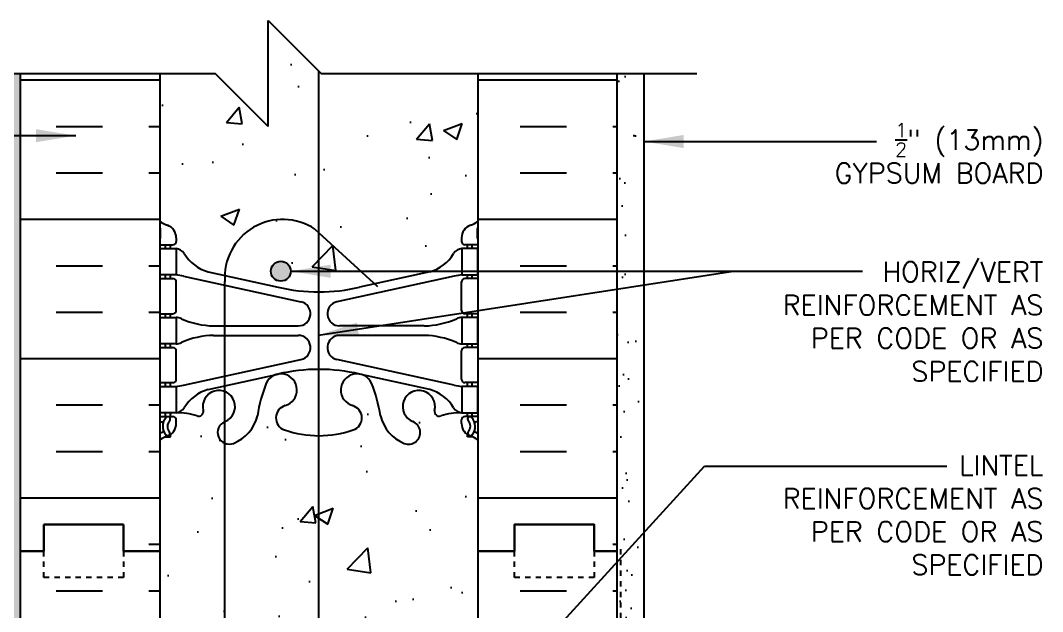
# Model space of a CAD drawing. Header units: inches. Extents: x 2793 to 2824.6, y 374 to 415.
# Drawn here: x 2802.64 to 2821.91, y 403.89 to 415.03 of the extents above; entities that cross this region are included whole.
import ezdxf

# ---------------------------------------------------------------- set-up
doc = ezdxf.new("R2010")
doc.units = ezdxf.units.IN
doc.header["$LTSCALE"] = 0.5
doc.header["$MEASUREMENT"] = 0
doc.linetypes.add('DASHED2', pattern=[0.375, 0.25, -0.125])
for name, color, linetype in [('HATCH', 12, 'CONTINUOUS'), ('line25', 2, 'CONTINUOUS'), ('LINE50', 5, 'CONTINUOUS'), ('LINE65', 3, 'CONTINUOUS'), ('LINE9', 9, 'CONTINUOUS'), ('TEXT', 4, 'CONTINUOUS'), ('Web_Edge', 9, 'CONTINUOUS')]:
    doc.layers.add(name, color=color, linetype=linetype)
doc.styles.add('DIM', font='romans.shx', dxfattribs={"width": 0.7})
doc.styles.get("Standard").update_dxf_attribs({"font": 'romans.shx'})
doc.dimstyles.new('ext_12', dxfattribs={"dimscale": 12, "dimtxt": 0.09375, "dimasz": 0.09375, "dimexe": 0.09375, "dimexo": 0.0625, "dimgap": 0.0625, "dimtad": 1, "dimdec": 1, "dimzin": 3, "dimdsep": 46, "dimlunit": 4, "dimtxsty": 'DIM', "dimcen": 0.09, "dimdle": 0.09375, "dimclrt": 4, "dimadec": 0, "dimazin": 0, "dimtfac": 1, "dimtdec": 1, "dimtmove": 2, "dimatfit": 3, "dimfxl": 1, "dimfrac": 2, "dimtolj": 1, "dimtzin": 0, "dimarcsym": 0})
pattern_1 = [(0, (-0.1923739032677076, -16.58965065482789), (0, 2.625), []), (0, (-0.1923739032677076, -15.71465065482789), (0, 2.625), [0.875, -0.875]), (0, (-0.1923739032677076, -14.83965065482789), (0, 2.625), [0.875, -0.875])]

msp = doc.modelspace()

# ---------------------------------------------------------------- hatches: boundary and pattern name
at = {"layer": 'HATCH'}
h = msp.add_hatch(dxfattribs=at)
h.set_pattern_fill('AR-CONC', color=256, scale=0.5)
h.set_pattern_definition([(49.99999999999999, (0, 0), (3.586300913003767, -0.3137606749129755), [0.375, -4.125]), (355, (0, 0), (-0.693756668065, 3.760960668500059), [0.3, -3.3]), (100.45144446, (0.298858405, -0.02614672), (2.89254423363556, 3.447199954843147), [0.3187009599999999, -3.505710559999999]), (46.18420000000001, (0, 1), (5.336206653357862, -0.8275964039653827), [0.5625, -6.1875]), (96.63563549, (0.444683725, 0.931033465), (4.673309728371142, 4.870593003872752), [0.47805171, -5.258568799999999]), (351.1841639899999, (0, 1), (4.673309725273866, 4.870593001349951), [0.45, -4.950000005]), (21, (0.5, 0.75), (2.984535260592308, -2.013094453326694), [0.375, -4.125]), (326.0000000000001, (0.5, 0.75), (1.216576659607909, 3.625750225234265), [0.3, -3.3]), (71.45144474, (0.74871127, 0.58224213), (4.201111883649856, 1.612655764031769), [0.31870095, -3.50571056]), (37.50000000000001, (0, 0), (0.06079927658645334, 1.664469269156557), [0, -3.26, 0, -3.35, 0, -3.3125]), (7.499999999999999, (0, 0), (1.315347687210743, 1.972058559411801), [0, -1.91, 0, -3.185, 0, -1.2625]), (327.5, (-1.115, 0), (2.669112180862045, -0.1127743586718988), [0, -1.25, 0, -3.9, 0, -5.175]), (317.5, (-1.615, 0), (2.915930846711931, 0.5005249116615886), [0, -1.625, 0, -2.59, 0, -3.675])])
h.paths.add_polyline_path([(2811.265659898564, 414.0341859822698), (2808.309408531427, 414.0341859822698), (2807.309408531427, 415.0341859822698), (2807.309408531427, 413.0341859822698), (2806.309408531427, 414.0341859822698), (2805.265659898564, 414.0341859822698), (2805.265659898564, 411.2528219747666, 0.0824145898441644), (2805.408996852033, 411.1737154981976, -0.3178372451770455), (2805.575663518696, 410.9380132378167), (2805.5756635187, 410.8705132378066, -0.4142135623888804), (2805.5131635187, 410.8080132378033), (2805.465663518914, 410.8080132378033), (2805.46566351891, 410.7380132378033), (2805.570663518691, 410.7380132378033, -0.1889729320648897), (2805.72653259438, 410.6431687494142, 0.1963228336433478), (2806.175663518738, 410.2969090292862), (2807.49751908757, 410.0064134630315, 0.05779469062719479), (2808.265659898564, 409.9173269729385, 0.05779469062783547), (2809.033800709566, 410.0064134630337), (2810.355656278389, 410.2969090292869, 0.1963228336437586), (2810.804787202748, 410.643168749416, -0.1889729320633048), (2810.960656278436, 410.7380132378042), (2811.065656278217, 410.7380132378042), (2811.065656278213, 410.8080132378043), (2811.018156278427, 410.8080132378043, -0.4142135623888804), (2810.955656278427, 410.8705132378076), (2810.955656278431, 410.9380132378178, -0.3178372451769515), (2811.122322945094, 411.1737154981985, 0.08241458984451988), (2811.265659898564, 411.2528219747679)])
h.paths.add_polyline_path([(2811.265659898565, 407.1232045008405, 0.06439757034072947), (2811.15565627845, 407.1891640261043), (2811.06565627845, 407.1891640260974), (2811.065656278447, 407.2308900860216, -0.2490694201797954), (2810.955656278431, 407.438013237791), (2810.955656278427, 407.505513237801, -0.4142135623888826), (2811.018156278427, 407.5680132378044), (2811.065656278425, 407.5680132378044), (2811.065656278421, 407.6380132378044), (2810.960656278437, 407.6380132378043, 0.1004604156428721), (2810.566957808368, 407.5808504819565, -0.6014354320934762), (2810.447454338143, 407.6857338243804, 2.182094824738058), (2810.037374184279, 407.4728243929313, -1), (2809.87394561285, 407.0643013188696, -0.2443795113560967), (2809.425537740043, 407.5850582233212, 0.05315652255467958), (2809.259698285826, 408.199139855234, 0.2232530870813555), (2809.05937050244, 408.3639937061727), (2809.039752170502, 408.3683050988691, 0.9554715931208574), (2808.901468186501, 407.7748351635888, -0.7355925422356836), (2808.914253056936, 407.3167885864486, -0.08275514747014183), (2808.265659898564, 407.2086995026689, -0.08275514747013274), (2807.617066740193, 407.3167885864485, -0.73559254223038), (2807.629851610628, 407.7748351635877, 0.9554715931461376), (2807.491567626629, 408.3683050988694), (2807.471949294685, 408.3639937061716, 0.2232530870802919), (2807.271621511301, 408.1991398552319, 0.05315652255464516), (2807.105782057085, 407.5850582233193, -0.2443795113556721), (2806.657374184279, 407.0643013188691, -1), (2806.49394561285, 407.4728243929305, 2.182094824735407), (2806.083865458984, 407.6857338243796, -0.6014354321130256), (2805.964361988755, 407.580850481958, 0.1004604156411268), (2805.570663518692, 407.6380132378034), (2805.465663518708, 407.6380132378034), (2805.465663518703, 407.5680132378035), (2805.513163518701, 407.5680132378035, -0.4142135623890198), (2805.575663518701, 407.5055132378001), (2805.575663518697, 407.4380132377899, -0.2490694201798078), (2805.465663518681, 407.2308900860205), (2805.465663518678, 407.1891640260964), (2805.375663518677, 407.1891640261032, 0.06439757034013836), (2805.265659898565, 407.1232045008399), (2805.265659898565, 405.0341859822698), (2805.265659898565, 402.9451674637002, 0.06439757034054586), (2805.375663518678, 402.8792079384365), (2805.465663518679, 402.8792079384433), (2805.465663518682, 402.8374818785192, -0.2490694201798069), (2805.575663518698, 402.6303587267498), (2805.575663518701, 402.5628587267395, -0.4142135623890135), (2805.513163518701, 402.5003587267362), (2805.465663518703, 402.5003587267362), (2805.465663518708, 402.4303587267362), (2805.570663518693, 402.4303587267362, 0.1004604156415667), (2805.964361988758, 402.4875214825831, -0.6014354321037384), (2806.083865458985, 402.3826381401602, 2.18209482473853), (2806.49394561285, 402.5955475716092, -1), (2806.657374184279, 403.0040706456708, -0.2443795113560688), (2807.105782057086, 402.4833137412194, 0.05315652255454233), (2807.271621511301, 401.8692321093081, 0.2232530870805702), (2807.471949294686, 401.7043782583683), (2807.49156762663, 401.7000668656706, 0.9554715931201797), (2807.629851610628, 402.2935368009515, -0.7355925422351587), (2807.617066740193, 402.7515833780917, -0.08275514747013694), (2808.265659898565, 402.8596724618714, -0.08275514747013564), (2808.914253056936, 402.7515833780916, -0.7355925422309465), (2808.901468186501, 402.2935368009523, 0.9554715931466204), (2809.039752170499, 401.7000668656706), (2809.059370502443, 401.7043782583683, 0.2232530870808633), (2809.259698285828, 401.8692321093084, 0.05315652255451643), (2809.425537740043, 402.4833137412194, -0.2443795113561164), (2809.87394561285, 403.0040706456709, -1), (2810.037374184279, 402.5955475716092, 2.182094824735795), (2810.447454338144, 402.3826381401603, -0.6014354321014566), (2810.566957808371, 402.487521482583, 0.1004604156415005), (2810.960656278436, 402.4303587267362), (2811.065656278421, 402.4303587267362), (2811.065656278426, 402.5003587267362), (2811.018156278428, 402.5003587267362, -0.4142135623890073), (2810.955656278428, 402.5628587267395), (2810.955656278431, 402.6303587267498, -0.2490694201798201), (2811.065656278447, 402.8374818785192), (2811.06565627845, 402.8792079384433), (2811.155656278451, 402.8792079384365, 0.06439757034036445), (2811.265659898565, 402.9451674637), (2811.265659898565, 405.0341859822698)])
h.paths.add_polyline_path([(2811.265659898564, 398.8155499897732, 0.08241458984413298), (2811.122322945095, 398.894656466342, -0.3178372451770367), (2810.955656278432, 399.1303587267229), (2810.955656278428, 399.197858726733, -0.4142135623888782), (2811.018156278428, 399.2603587267364), (2811.065656278214, 399.2603587267364), (2811.065656278218, 399.3303587267364), (2810.960656278437, 399.3303587267364, -0.1889729320636901), (2810.804787202749, 399.425203215125, 0.1963228336442976), (2810.355656278387, 399.7714629352541), (2809.033800709558, 400.0619585015084, 0.0577946906272612), (2808.265659898564, 400.1510449916016, 0.05779469062720276), (2807.497519087571, 400.0619585015084), (2806.175663518742, 399.7714629352541, 0.1963228336441978), (2805.72653259438, 399.4252032151253, -0.1889729320639617), (2805.570663518693, 399.3303587267364), (2805.465663518911, 399.3303587267364), (2805.465663518915, 399.2603587267364), (2805.513163518701, 399.2603587267364, -0.4142135623888657), (2805.575663518701, 399.197858726733), (2805.575663518697, 399.1303587267229, -0.3178372451769525), (2805.408996852034, 398.8946564663422, 0.08241458984467756), (2805.265659898564, 398.8155499897726), (2805.265659898564, 394.3043712065829), (2805.515660265259, 394.3043712065829), (2805.515659898564, 395.8043712065833), (2811.265659898564, 395.8043712065827)])
h = msp.add_hatch(dxfattribs=at)
h.set_pattern_fill('AR-SAND', color=256, scale=0.05)
h.set_pattern_definition([(37.50000000000001, (0, 0), (-0.003149667905480408, 0.09634118845065794), [0, -0.07600000000000001, 0, -0.085, 0, -0.08125]), (7.499999999999999, (0, 0), (0.08848883526338636, 0.141107303261487), [0, -0.041, 0, -0.0685, 0, -0.02625]), (327.5, (-0.0615, 0), (0.1557070930875748, 0.0002829526768482471), [0, -0.025, 0, -0.09000000000000001, 0, -0.1175]), (317.5, (-0.0615, 0), (0.1503063302286147, 0.04388377824671247), [0, -0.0125, 0, -0.059, 0, -0.0675])])
h.paths.add_polyline_path([(2802.546909948564, 395.3043712065828), (2802.546909948564, 394.3043712065828), (2802.640659898564, 394.3043712065828), (2802.640659898564, 414.0341859822698), (2802.390659898562, 414.0341859822698), (2802.390659898562, 394.3043712065828), (2802.484409948564, 394.3043712065828), (2802.484409948564, 395.3043712065828)])
h = msp.add_hatch(dxfattribs=at)
h.set_pattern_fill('INSUL', color=256, scale=7, style=0)
h.set_pattern_definition(pattern_1)
h.paths.add_polyline_path([(2802.640659898565, 405.0341859822698), (2803.078159898565, 405.0341859822698), (2803.078159898565, 405.5341859822698), (2804.578159898565, 405.5341859822698), (2804.578159898565, 405.0341859822698), (2805.265659898565, 405.0341859822698), (2805.265659898564, 410.9453358356125, -0.2680051976128208), (2805.275663518962, 410.9280132378018), (2805.275663518977, 411.1140832961784), (2805.275663401618, 411.1141518113168, 0.2670874519659021), (2805.265659898564, 411.1314058939977), (2805.265659898564, 414.0341859822698), (2802.640659898564, 414.0341859822698)])
h.paths.add_polyline_path([(2811.265659898565, 405.0341859822698), (2811.515659898565, 405.0341859822698), (2811.953159898565, 405.0341859822698), (2811.953159898565, 405.5341859822698), (2813.453159898565, 405.5341859822698), (2813.453159898565, 405.0341859822698), (2813.890659898565, 405.0341859822698), (2813.890659898564, 414.0341859822698), (2811.265659898564, 414.0341859822698), (2811.265659898564, 411.0967606983635, -0.2680051978050693), (2811.255656278151, 411.1140832961797), (2811.255656278165, 410.9280132378029), (2811.255656306973, 410.9279792917604, 0.2675504455788092), (2811.265659898564, 410.910690639995)])
h = msp.add_hatch(dxfattribs=at)
h.set_pattern_fill('AR-SAND', color=256, scale=0.5)
h.set_pattern_definition([(37.50000000000001, (85.12762333892897, -147.0838724820486), (-0.03149667905480408, 0.9634118845065793), [0, -0.76, 0, -0.85, 0, -0.8125]), (7.499999999999999, (85.12762333892897, -147.0838724820486), (0.8848883526338636, 1.41107303261487), [0, -0.41, 0, -0.685, 0, -0.2625]), (327.5, (84.51262333892919, -147.0838724820486), (1.557070930875748, 0.002829526768482471), [0, -0.25, 0, -0.9, 0, -1.175]), (317.5, (84.51262333892919, -147.0838724820486), (1.503063302286147, 0.4388377824671247), [0, -0.125, 0, -0.59, 0, -0.675])])
h.paths.add_polyline_path([(2814.390659898565, 394.3043712065825), (2813.890659898565, 394.3043712065825), (2809.515626248243, 394.3043712065827), (2809.515626248243, 393.8045155764391), (2814.390659898565, 393.8043712065825)])
h.paths.add_polyline_path([(2814.390659898565, 414.0341859822698), (2813.890659898564, 414.0341859822698), (2813.890659898565, 405.0341859822698), (2813.890659898565, 395.8043712065825), (2813.890659898565, 394.3043712065825), (2814.390659898565, 394.3043712065825)])
h = msp.add_hatch(dxfattribs=at)
h.set_pattern_fill('INSUL', color=256, scale=7, style=0)
h.set_pattern_definition(pattern_1)
edge = h.paths.add_edge_path()
edge.add_arc((2805.255663518977, 398.9542886683591), 0.02000000000041284, 5.536719527299283e-09, 60.011975508218086, ccw=False)
edge.add_line((2805.275663518978, 398.9542886683611), (2805.275663518963, 399.1403587267378))
edge.add_line((2805.275663518963, 399.1403587267378), (2805.27566340373, 399.140426618725))
edge.add_arc((2805.255663518963, 399.1403587267364), 0.01999999999993314, 0.1944965939576671, 60.01197546070468)
edge.add_line((2805.265659898564, 399.1576813245458), (2805.265659898565, 405.0341859822698))
edge.add_line((2805.265659898565, 405.0341859822698), (2804.578159898565, 405.0341859822698))
edge.add_line((2804.578159898565, 405.0341859822698), (2804.578159898565, 404.5341859822698))
edge.add_line((2804.578159898565, 404.5341859822698), (2803.078159898565, 404.5341859822698))
edge.add_line((2803.078159898565, 404.5341859822698), (2803.078159898565, 405.0341859822698))
edge.add_line((2803.078159898565, 405.0341859822698), (2802.640659898565, 405.0341859822698))
edge.add_line((2802.640659898565, 405.0341859822698), (2802.640659898564, 394.3043712065828))
edge.add_line((2802.640659898564, 394.3043712065828), (2805.265660265259, 394.3043712065829))
edge.add_line((2805.265660265259, 394.3043712065829), (2805.265659898564, 398.9716112661773))
edge = h.paths.add_edge_path()
edge.add_line((2813.890659898565, 405.0341859822698), (2813.453159898565, 405.0341859822698))
edge.add_line((2813.453159898565, 405.0341859822698), (2813.453159898565, 404.5341859822698))
edge.add_line((2813.453159898565, 404.5341859822698), (2811.953159898565, 404.5341859822698))
edge.add_line((2811.953159898565, 404.5341859822698), (2811.953159898565, 405.0341859822698))
edge.add_line((2811.953159898565, 405.0341859822698), (2811.515659898565, 405.0341859822698))
edge.add_line((2811.515659898565, 405.0341859822698), (2811.265659898565, 405.0341859822698))
edge.add_line((2811.265659898565, 405.0341859822698), (2811.265659898564, 399.1230361289271))
edge.add_arc((2811.275656278165, 399.1403587267358), 0.01999999999928606, 179.9999999941376, 240.01197545972792, ccw=False)
edge.add_line((2811.255656278166, 399.1403587267379), (2811.255656278151, 398.9542886683613))
edge.add_line((2811.255656278151, 398.9542886683613), (2811.255656463283, 398.9542026147913))
edge.add_arc((2811.275656278151, 398.9542886683591), 0.01999999999951302, 180.2465260732575, 240.0119755069159)
edge.add_line((2811.265659898564, 398.9369660705419), (2811.265659898564, 395.8043712065827))
edge.add_line((2811.265659898564, 395.8043712065827), (2813.890659898565, 395.8043712065825))
edge.add_line((2813.890659898565, 395.8043712065825), (2813.890659898565, 405.0341859822698))
at = {"layer": 'LINE65'}
msp.add_hatch(color=256, dxfattribs=at).paths.add_polyline_path([(2807.734688593486, 410.3076068682943, 1), (2807.359688593486, 410.3076068682943, 1)])

# ---------------------------------------------------------------- linework, layer by layer
at = {"layer": 'HATCH'}
msp.add_line((2810.351428197103, 408.0760113078352), (2810.351428197103, 408.0760113078352), dxfattribs=at)
at = {"layer": 'HATCH', "color": 4, "linetype": 'DASHED2', "ltscale": 0.5}
msp.add_line((2813.953159898565, 405.0676561593968), (2813.953159898565, 394.2731212065826), dxfattribs=at)
at = {"layer": 'line25'}
for p, q in [((2805.265659898564, 414.0341859822698), (2805.265659898565, 405.0341859822698)), ((2811.265659898565, 405.0341859822698), (2811.265659898564, 414.0341859822698)), ((2805.265659898565, 405.0341859822698), (2805.265659898564, 394.3043712065825)), ((2811.265659898564, 395.8043712065827), (2811.265659898565, 405.0341859822698))]:
    msp.add_line(p, q, dxfattribs=at)
at = {"layer": 'LINE50'}
for p, q in [((2802.640659898565, 405.0341859822698), (2802.640659898564, 414.0341859822698)), ((2813.890659898565, 405.0341859822698), (2813.890659898564, 414.0341859822698)), ((2803.078159898565, 405.0341859822698), (2803.078159898565, 405.5341859822698)), ((2803.078159898565, 405.5341859822698), (2804.578159898565, 405.5341859822698)), ((2804.578159898565, 405.5341859822698), (2803.078159898565, 405.5341859822698)), ((2803.078159898565, 405.5341859822698), (2803.078159898565, 405.0341859822698)), ((2804.578159898565, 405.5341859822698), (2804.578159898565, 405.0341859822698)), ((2804.578159898565, 405.0341859822698), (2804.578159898565, 405.5341859822698)), ((2811.953159898565, 405.0341859822698), (2811.953159898565, 405.5341859822698)), ((2811.953159898565, 405.5341859822698), (2813.453159898565, 405.5341859822698)), ((2813.453159898565, 405.5341859822698), (2813.453159898565, 405.0341859822698)), ((2802.640659898564, 394.3043712065827), (2802.640659898565, 405.0341859822698)), ((2802.640659898565, 405.0341859822698), (2803.078159898565, 405.0341859822698)), ((2803.078159898565, 405.0341859822698), (2802.640659898565, 405.0341859822698)), ((2804.578159898565, 405.0341859822698), (2805.265659898565, 405.0341859822698)), ((2805.265659898565, 405.0341859822698), (2804.578159898565, 405.0341859822698)), ((2811.265659898565, 405.0341859822698), (2811.515659898565, 405.0341859822698)), ((2811.515659898565, 405.0341859822698), (2811.953159898565, 405.0341859822698)), ((2813.453159898565, 405.0341859822698), (2813.890659898565, 405.0341859822698))]:
    msp.add_line(p, q, dxfattribs=at)
msp.add_lwpolyline([(2813.890659898565, 395.8043712065825), (2813.890659898565, 405.0341859822698), (2813.453159898565, 405.0341859822698), (2813.453159898565, 405.5341859822698), (2811.953159898565, 405.5341859822698), (2811.953159898565, 405.0341859822698), (2811.515659898565, 405.0341859822698), (2811.265659898565, 405.0341859822698)], dxfattribs=at)
at = {"layer": 'LINE65'}
for p, q in [((2808.258923650957, 414.0846708627402), (2808.258923650957, 397.3043712065825)), ((2808.190709371309, 411.1014601174994), (2809.370461323963, 410.0171764133221)), ((2806.491866361445, 398.4805470575997), (2806.491866361446, 410.1114619391527))]:
    msp.add_line(p, q, dxfattribs=at)
msp.add_circle((2807.547188593486, 410.3076068682943), 0.1875, dxfattribs=at)
msp.add_arc((2807.584194857662, 410.1896311257909), 1.09512189521764, 56.36963594321865, 184.0932214797599, dxfattribs=at)
at = {"layer": 'LINE9'}
for p, q in [((2807.309408531427, 413.0341859822698), (2807.309408531427, 415.0341859822698)), ((2807.309408531427, 415.0341859822698), (2808.309408531427, 414.0341859822698)), ((2799.228157164291, 414.0341859822698), (2806.309408531427, 414.0341859822698)), ((2807.309408531427, 413.0341859822698), (2806.309408531427, 414.0341859822698)), ((2808.309408531427, 414.0341859822698), (2815.390659898564, 414.0341859822698)), ((2814.390659898565, 414.0341859822698), (2814.390659898565, 393.8043712065825))]:
    msp.add_line(p, q, dxfattribs=at)
at = {"layer": 'LINE9', "linetype": 'DASHED2', "ltscale": 0.15}
for points in [[(2804.578159898565, 405.0341859822698), (2804.578159898565, 405.0341859822698), (2804.578159898565, 404.5341859822698), (2803.078159898565, 404.5341859822698), (2803.078159898565, 405.0341859822698), (2803.078159898565, 405.0341859822698)], [(2813.453159898565, 405.0341859822698), (2813.453159898565, 405.0341859822698), (2813.453159898565, 404.5341859822698), (2811.953159898565, 404.5341859822698), (2811.953159898565, 405.0341859822698), (2811.953159898565, 405.0341859822698)]]:
    msp.add_lwpolyline(points, dxfattribs=at)
at = {"layer": 'Web_Edge'}
for p, q in [((2805.275663518962, 410.9280132378019), (2805.275663518977, 411.1140832961784)), ((2811.255656278165, 410.9280132378029), (2811.25565627815, 411.1140832961795)), ((2805.575663518696, 410.9380132378224), (2805.5756635187, 410.8705132378062)), ((2810.955656278431, 410.9380132378233), (2810.955656278427, 410.8705132378071)), ((2805.265659898564, 410.8080132378033), (2805.5131635187, 410.8080132378033)), ((2805.375663518677, 410.7380132378032), (2805.375663518677, 410.8080132378033)), ((2805.46566351891, 410.7380132378033), (2805.465663518914, 410.8080132378033)), ((2811.265659898564, 410.8080132378043), (2811.018156278427, 410.8080132378043)), ((2811.065656278217, 410.7380132378042), (2811.065656278213, 410.8080132378042)), ((2811.15565627845, 410.7380132378042), (2811.15565627845, 410.8080132378043)), ((2805.265659898564, 410.1680132378034), (2805.513163518701, 410.1680132378034)), ((2805.375663518677, 410.1680132378034), (2805.375663518677, 410.2380132378032)), ((2805.465663518872, 410.1680132378034), (2805.465663518877, 410.2380132378033)), ((2805.714663394861, 410.2142105642787), (2807.925898641519, 409.7326526092605)), ((2806.175663518742, 410.2969090292855), (2807.497519087573, 410.006413463031)), ((2810.816656402266, 410.2142105642796), (2808.605421155608, 409.7326526092605)), ((2810.355656278386, 410.2969090292862), (2809.033800709555, 410.0064134630313)), ((2811.265659898564, 410.1680132378044), (2811.018156278426, 410.1680132378043)), ((2811.065656278255, 410.1680132378043), (2811.065656278251, 410.2380132378042)), ((2811.15565627845, 410.1680132378044), (2811.15565627845, 410.2380132378042)), ((2805.575663518701, 409.5705132378033), (2805.575663518701, 410.1055132378034)), ((2810.955656278426, 409.5705132378042), (2810.955656278426, 410.1055132378043)), ((2805.265659898564, 409.5080132378034), (2805.5131635187, 409.5080132378033)), ((2805.375663518677, 409.4380132378033), (2805.375663518677, 409.5080132378033)), ((2805.465663518825, 409.4380132378034), (2805.465663518829, 409.5080132378033)), ((2811.265659898564, 409.5080132378044), (2811.018156278427, 409.5080132378043)), ((2811.065656278302, 409.4380132378043), (2811.065656278298, 409.5080132378042)), ((2811.15565627845, 409.4380132378043), (2811.15565627845, 409.5080132378044)), ((2806.280389478778, 409.2780132378034), (2807.876531113816, 409.2780132378036)), ((2810.25093031835, 409.2780132378041), (2808.654788683311, 409.2780132378037)), ((2806.280389478778, 409.0980132378035), (2807.876531113816, 409.0980132378037)), ((2810.25093031835, 409.0980132378041), (2808.654788683312, 409.0980132378037)), ((2805.265659898564, 408.8680132378034), (2805.513163518701, 408.8680132378034)), ((2805.375663518677, 408.8680132378032), (2805.375663518677, 408.9380132378033)), ((2805.465663518788, 408.8680132378034), (2805.465663518793, 408.9380132378034)), ((2805.575663518701, 408.2705132378034), (2805.575663518701, 408.8055132378034)), ((2810.955656278427, 408.2705132378043), (2810.955656278427, 408.8055132378043)), ((2811.265659898564, 408.8680132378043), (2811.018156278427, 408.8680132378043)), ((2811.06565627834, 408.8680132378043), (2811.065656278335, 408.9380132378043)), ((2811.155656278451, 408.8680132378043), (2811.155656278451, 408.9380132378043)), ((2805.714663394862, 408.1618159113278), (2807.92589864152, 408.6433738663469)), ((2810.816656402266, 408.1618159113287), (2808.605421155608, 408.6433738663471)), ((2806.175663518742, 408.0791174463213), (2807.497519087573, 408.3696130125762)), ((2810.355656278386, 408.0791174463221), (2809.033800709555, 408.3696130125766)), ((2805.265659898564, 408.2080132378034), (2805.513163518701, 408.2080132378034)), ((2805.375663518678, 408.1380132378034), (2805.375663518678, 408.2080132378034)), ((2805.465663518741, 408.1380132378034), (2805.465663518746, 408.2080132378034)), ((2811.265659898564, 408.2080132378045), (2811.018156278427, 408.2080132378043)), ((2811.065656278387, 408.1380132378044), (2811.065656278382, 408.2080132378043)), ((2811.15565627845, 408.1380132378044), (2811.15565627845, 408.2080132378044)), ((2805.375663518678, 407.5680132378035), (2805.375663518678, 407.6380132378034)), ((2805.465663518703, 407.5680132378035), (2805.465663518708, 407.6380132378034)), ((2811.065656278425, 407.5680132378045), (2811.065656278421, 407.6380132378044)), ((2811.15565627845, 407.5680132378045), (2811.15565627845, 407.6380132378044)), ((2805.265659898564, 407.5680132378034), (2805.513163518701, 407.5680132378035)), ((2805.265659898564, 407.4680132378033), (2805.307539055087, 407.4680132378033)), ((2805.575663518697, 407.4380132377845), (2805.575663518701, 407.5055132378006)), ((2810.955656278431, 407.4380132377854), (2810.955656278427, 407.5055132378016)), ((2811.265659898564, 407.5680132378044), (2811.018156278427, 407.5680132378044)), ((2811.265659898564, 407.4680132378045), (2811.223780742042, 407.4680132378044)), ((2805.375663518678, 407.1891640261032), (2805.465663518678, 407.1891640260964)), ((2805.465663518678, 407.1891640260964), (2805.465663518681, 407.2308900860206)), ((2811.06565627845, 407.1891640260974), (2811.065656278447, 407.2308900860215)), ((2811.15565627845, 407.1891640261043), (2811.06565627845, 407.1891640260974))]:
    msp.add_line(p, q, dxfattribs=at)
for points in [[(2805.270663518862, 410.7380132378032), (2805.570663518862, 410.7380132378033), (2805.570663518862, 410.2380132378033), (2805.270663518862, 410.2380132378032)], [(2811.260656278265, 410.7380132378042), (2810.960656278265, 410.7380132378042), (2810.960656278265, 410.2380132378042), (2811.260656278265, 410.2380132378042)], [(2805.270663518777, 409.4380132378033), (2805.570663518778, 409.4380132378034), (2805.570663518778, 408.9380132378034), (2805.270663518778, 408.9380132378033)], [(2811.26065627835, 409.4380132378043), (2810.96065627835, 409.4380132378043), (2810.96065627835, 408.9380132378043), (2811.26065627835, 408.9380132378043)], [(2805.270663518693, 408.1380132378034), (2805.570663518693, 408.1380132378034), (2805.570663518693, 407.6380132378034), (2805.270663518693, 407.6380132378034)], [(2811.260656278435, 408.1380132378044), (2810.960656278435, 408.1380132378043), (2810.960656278435, 407.6380132378043), (2811.260656278435, 407.6380132378044)]]:
    msp.add_lwpolyline(points, close=True, dxfattribs=at)
for centre, radius, start, end in [((2805.575663518706, 411.6451200189863), 0.5, 231.6833368004297, 250.5287793646984), ((2805.575663518706, 411.6451200189863), 0.6, 238.8906737236486, 238.9270490927651), ((2805.255663518977, 411.1140832961801), 0.02, 359.9999999952905, 58.92704909233837), ((2805.325663518696, 410.9380132378033), 0.25, 4.377257463692254e-09, 70.52877936469841), ((2811.205656278431, 410.9380132378043), 0.25, 109.4712206353016, 179.9999999956488), ((2810.955656278421, 411.6451200189872), 0.5, 289.4712206353016, 308.3166631995724), ((2811.275656278151, 411.1140832961811), 0.02, 121.0729509076616, 180.0000000047355), ((2810.955656278421, 411.6451200189872), 0.6, 301.0729509072365, 301.109326276353), ((2805.255663518962, 410.9280132378034), 0.02, 299.9880245406561, 359.9999999955771), ((2811.275656278165, 410.9280132378045), 0.02, 180.0000000044424, 240.011975459344), ((2805.5131635187, 410.8705132378033), 0.0625, 270, 2.618537947030188e-09), ((2805.527605174421, 410.4917491945718), 0.25, 37.27766183479068, 80.08230222117953), ((2811.003714622706, 410.4917491945728), 0.25, 99.9176977788205, 142.7223381652145), ((2811.018156278427, 410.8705132378043), 0.0625, 179.9999999974075, 270), ((2806.375034927545, 411.0199242721066), 0.75, 210.1549804663048, 254.5838091142823), ((2810.156284869582, 411.0199242721072), 0.75, 285.4161908857176, 329.8450195337036), ((2805.513163518701, 410.1055132378034), 0.0625, 1.302755197527456e-11, 89.99999999997395), ((2805.480014757738, 409.242130311884), 1, 76.42908795296458, 84.79906907891682), ((2811.05130503939, 409.242130311885), 1, 95.2009309210832, 103.5709120470354), ((2811.018156278426, 410.1055132378043), 0.0625, 90.00000000002606, 180.000000000013), ((2808.265659898564, 413.2734851715965), 3.356158198657952, 256.7691508398009, 270), ((2808.265659898563, 413.2734851715965), 3.356158198657952, 270, 283.2308491601992), ((2805.513163518701, 409.5705132378033), 0.0625, 269.9999999999739, 1.302755197527456e-11), ((2807.876531113816, 409.5080132378038), 0.23, 270, 77.6055086569842), ((2808.654788683311, 409.508013237804), 0.23, 102.3944913430158, 270), ((2811.018156278426, 409.5705132378043), 0.0625, 180.000000000013, 270.000000000026), ((2805.566540763691, 409.2193295784139), 0.218722518258797, 60.49374658855962, 88.91995365505842), ((2805.566540763691, 409.2193295784139), 0.218722518258797, 60.49374658855962, 88.91995365505842), ((2806.310539239595, 410.8777291475582), 1.6, 246.5673388929714, 268.9202773152411), ((2806.310539239595, 410.8777291475582), 1.6, 246.5673388929714, 268.9202773152411), ((2810.220780557532, 410.8777291475589), 1.6, 271.0797226847589, 293.4326611070286), ((2810.220780557532, 410.8777291475589), 1.6, 271.0797226847589, 293.4326611070286), ((2810.964779033437, 409.2193295784148), 0.218722518258797, 91.08004634494158, 119.5062534114404), ((2810.964779033437, 409.2193295784148), 0.218722518258797, 91.08004634494158, 119.5062534114404), ((2806.310539239596, 407.4982973280486), 1.6, 91.0797226847589, 113.4326611070286), ((2807.876531113816, 408.8680132378037), 0.23, 282.3944913430158, 90), ((2808.654788683312, 408.8680132378037), 0.23, 90, 257.6055086569842), ((2810.220780557533, 407.4982973280493), 1.6, 66.56733889297142, 88.9202773152411), ((2805.513163518701, 408.8055132378034), 0.0625, 1.302755197527456e-11, 89.99999999997395), ((2805.566540763691, 409.1566968971928), 0.218722518258797, 271.0800463449416, 299.5062534114404), ((2810.964779033437, 409.1566968971937), 0.218722518258797, 240.4937465885596, 268.9199536550584), ((2811.018156278427, 408.8055132378043), 0.0625, 90.00000000002606, 180.000000000013), ((2808.265659898565, 405.102541304011), 3.356158198657952, 90, 103.2308491601991), ((2808.265659898564, 405.102541304011), 3.356158198657952, 76.76915083980084, 90), ((2805.513163518701, 408.2705132378034), 0.0625, 269.9999999999739, 1.302755197527456e-11), ((2807.547188593487, 408.068419607313), 0.3050000000005331, 285.7253459502909, 154.6218268215201), ((2808.984131203641, 408.0684196073132), 0.3050000000005331, 25.37817317849461, 254.2746540497091), ((2811.018156278427, 408.2705132378043), 0.0625, 180.000000000013, 270.000000000026), ((2805.480014757738, 409.1338961637226), 1, 275.2009309210832, 283.5709120470354), ((2806.375034927546, 407.3561022035002), 0.75, 105.4161908857177, 149.8450195337036), ((2806.380659898564, 407.7560051601778), 0.305, 291.803747989386, 193.3204943319174), ((2810.068623399015, 407.1143447408787), 3, 158.8016100229585, 170.9727325927971), ((2806.462696398113, 407.114344740878), 3, 9.027267407215785, 21.19838997705365), ((2810.150659898564, 407.7560051601785), 0.305, 346.6795056681016, 248.196252010614), ((2810.156284869583, 407.3561022035009), 0.75, 30.15498046630482, 74.58380911428232), ((2811.05130503939, 409.1338961637235), 1, 256.4290879529646, 264.7990690789168), ((2805.527605174422, 407.8842772810348), 0.25, 279.9176977788205, 322.7223381652145), ((2805.626696462841, 406.639584317364), 1, 70.09329683866083, 93.21213356207572), ((2805.996286771895, 407.6649980203737), 0.09, 251.1348611973763, 13.32049433189839), ((2807.694897919197, 407.5438178963951), 0.2400000000001667, 105.7253459503446, 251.0770360935627), ((2808.836421877931, 407.5438178963954), 0.2400000000001667, 288.9229639064374, 74.27465404965542), ((2810.535033025233, 407.6649980203744), 0.09, 166.6795056681143, 288.8651388026237), ((2810.904623334288, 406.6395843173649), 1, 86.78786643792428, 109.9067031613392), ((2811.003714622706, 407.8842772810358), 0.25, 217.2776618347907, 260.0823022211795), ((2805.307539055087, 407.4480132378034), 0.02, 345.8459342042196, 90), ((2805.569370927152, 407.3834538314703), 0.25, 137.5391321572106, 219.8854880037346), ((2805.418134517681, 407.5218465641203), 0.0450000000000605, 317.5391321572891, 137.5391321569801), ((2805.569370927152, 407.3834538314703), 0.16, 137.5391321572498, 219.999922801046), ((2805.513163518701, 407.5055132378035), 0.0625, 359.9999999974075, 90), ((2806.575659898564, 407.2685628558999), 0.22, 111.8037479894417, 291.8037479894417), ((2806.380659898564, 407.7560051601778), 0.7450000000000001, 291.803747989386, 346.7347785161421), ((2810.150659898564, 407.7560051601785), 0.7450000000000001, 193.2652214838674, 248.196252010614), ((2809.955659898564, 407.2685628559004), 0.22, 248.1962520105583, 68.19625201055833), ((2811.018156278427, 407.5055132378044), 0.0625, 90, 180.0000000026185), ((2811.113185279447, 407.5218465641213), 0.0450000000000605, 42.46086784302224, 222.4608678427133), ((2810.961948869976, 407.3834538314712), 0.16, 320.0000771989565, 42.46086784275256), ((2810.961948869976, 407.3834538314712), 0.25, 320.1145119962704, 42.46086784279177), ((2811.223780742042, 407.4480132378044), 0.02, 90, 194.1540657957898), ((2805.575663518707, 406.7309064566206), 0.6, 114.9252292854749, 121.1093262763837), ((2805.314373710241, 407.293158745181), 0.02, 294.9252292852447, 19.20839779030291), ((2805.411604556098, 407.2525571381314), 0.045009197252341, 218.5519993231464, 40.81210076661096), ((2805.325663518697, 407.4380132378034), 0.25, 289.4712206353016, 359.9999999956488), ((2808.265659898564, 409.2086995026689), 2, 251.077036093645, 270), ((2808.265659898564, 409.2086995026689), 2, 270, 288.9229639063549), ((2811.205656278431, 407.4380132378045), 0.25, 180.0000000043707, 250.5287793646984), ((2811.11971524103, 407.2525571381324), 0.045009197252341, 139.1878992333915, 321.4480006768587), ((2811.216946086887, 407.293158745182), 0.02, 160.7916022097094, 245.0747707147553), ((2810.955656278421, 406.7309064566215), 0.6, 58.89067372361793, 65.07477071452507), ((2805.575663518707, 406.7309064566206), 0.5, 109.4712206353016, 128.3166631996395), ((2810.955656278421, 406.7309064566215), 0.5, 51.68333680036252, 70.52877936469841)]:
    msp.add_arc(centre, radius, start, end, dxfattribs=at)

# ---------------------------------------------------------------- texts
at = {"layer": 'TEXT', "char_height": 0.375, "attachment_point": 6}
for s, insert, width in [('\\A1;{\\H0.7x;\\S1/2;}" (13mm) GYPSUM BOARD', (2821.926941363125, 412.5332045234412), 4.534322902075928), ('\\A1;{\\H1x;HORIZ/VERT REINFORCEMENT AS PER CODE OR AS SPECIFIED}', (2821.926941363125, 409.3587998797395), 5.851256758889576), ('\\A1;LINTEL REINFORCEMENT AS PER CODE OR AS SPECIFIED', (2821.926941363125, 405.7127345501273), 5.851256758889576)]:
    msp.add_mtext(s, dxfattribs=dict(at, insert=insert, width=width))

# ---------------------------------------------------------------- leaders
at = {"layer": 'TEXT'}
for points in [[(2803.67981466025, 412.8623643492167), (2800.203772072817, 412.8623643492167), (2799.307209916999, 412.8623643492167)], [(2814.390659898565, 412.7523575740167), (2816.340715707651, 412.7523575740167), (2818.779426071673, 412.7523575740167)], [(2807.734688593486, 410.3076068682943), (2816.078487364863, 410.3076068682943), (2818.517197728885, 410.3076068682943)], [(2808.258923650957, 409.1031087129463), (2816.078487364863, 410.3076068682943), (2818.517197728885, 410.3076068682943)], [(2807.67125818947, 398.0090626061232), (2815.53568559493, 406.6368246160435), (2820.104895737413, 406.6368246160435)], [(2805.951394061986, 395.8668712065833), (2799.64664641465, 406.176937467349), (2798.615213171153, 406.176937467349)]]:
    msp.add_leader(points, dimstyle='ext_12', override={"dimasz": 0.0625, "dimgap": 0.0625, "dimtad": 0}, dxfattribs=at)

doc.saveas('drawing.dxf')
